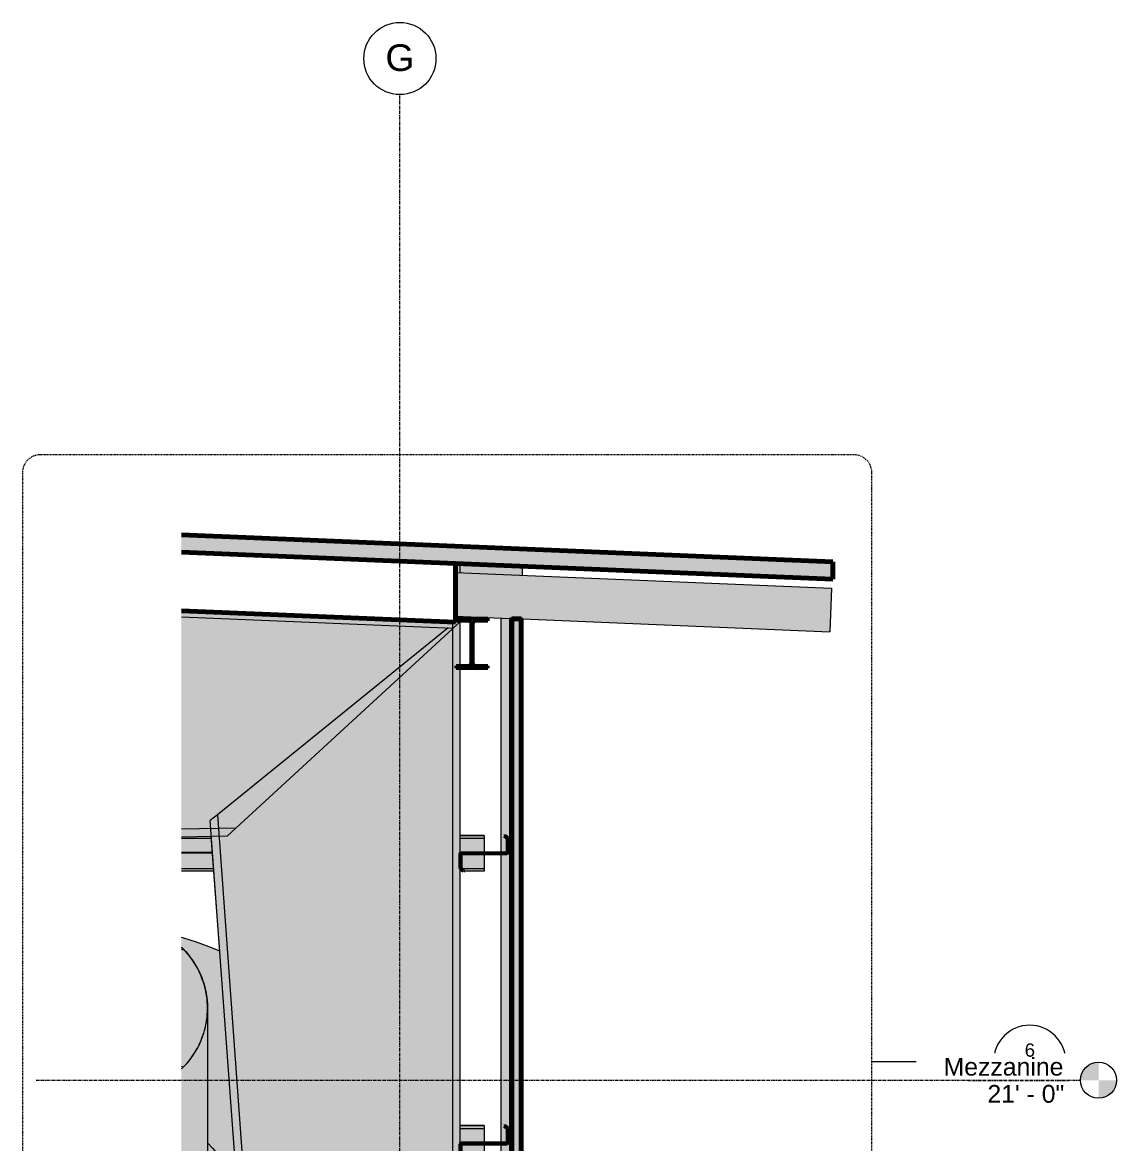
# Model space of a CAD drawing. Header units: inches. Extents: x 22688 to 23874, y -61 to 465.
# Drawn here: x 22927 to 23109, y 241.3 to 427.9 of the extents above; entities that cross this region are included whole.
import ezdxf

# ---------------------------------------------------------------- set-up
doc = ezdxf.new("R2010")
doc.units = ezdxf.units.IN
doc.header["$MEASUREMENT"] = 0
doc.linetypes.add('Dash Dot 3_16_', pattern=[0.3125, 0.1875, -0.0625, 0, -0.0625])
doc.linetypes.add('Grid Line 1_2_', pattern=[0.875, 0.5, -0.125, 0.125, -0.125])
for name, color, linetype, lineweight in [('A-ANNO-SYMB', 150, 'Continuous', 9), ('A-CLNG', 13, 'Continuous', 18), ('A-FLOR-LEVL', 51, 'Continuous', 9), ('A-GLAZ-CWMG', 51, 'Continuous', 9), ('A-ROOF', 132, 'Continuous', 18), ('A-WALL', 113, 'Continuous', 18), ('M-HVAC-DUCT', 70, 'Continuous', 9), ('M-HVAC-DUCT-ANNO', 70, 'Continuous', 9), ('S-BEAM', 12, 'Continuous', 9), ('S-COLS', 52, 'Continuous', 9), ('S-GRID', 1, 'Continuous', 9), ('S-GRID-IDEN', 1, 'Continuous', 9)]:
    doc.layers.add(name, color=color, linetype=linetype, lineweight=lineweight)
doc.styles.add('Arial', font='arial.ttf', dxfattribs={"height": 2.950599})
doc.styles.add('Arial_1', font='arial.ttf', dxfattribs={"height": 4.425898})
doc.styles.add('Arial_2', font='arial.ttf', dxfattribs={"height": 2.212949})
pattern_1 = [(45, (21892.158, 97.643), (-2.375879, 2.375879), []), (45, (21892.158, 101.243), (-2.375879, 2.375879), [])]

# ---------------------------------------------------------------- blocks, each defined once
blk = doc.blocks.new('Family7 - Family7-772884-Section 1 - Callout 1')
at = {"layer": 'S-BEAM'}
for points in [[(22358.93, 327.21), (22360.24, 328.4), (22359.3, 328.44), (22359.3, 328.19), (22313.72, 330.09), (22313.72, 329.09), (22345.06, 327.78)], [(22313.72, 293.74), (22318.61, 293.84), (22318.51, 295.18), (22319.69, 296.14), (22319.86, 293.87), (22322.77, 293.93), (22358.8, 327.08), (22358.8, 327.21), (22313.72, 329.09), (22313.72, 293.93)], [(22313.72, 292.49), (22321.38, 292.65), (22322.77, 293.93), (22313.72, 293.74), (22313.72, 292.51)]]:
    blk.add_hatch(color=256, dxfattribs=at).paths.add_polyline_path(points, flags=0)
for p, q in [((22313.72, 329.09), (22358.93, 327.21)), ((22322.77, 293.93), (22358.8, 327.08)), ((22358.93, 327.21), (22360.24, 328.4)), ((22359.42, 328.44), (22359.3, 328.44)), ((22360.24, 328.4), (22359.65, 328.43)), ((22322.77, 293.93), (22313.72, 293.74)), ((22321.38, 292.65), (22322.77, 293.93)), ((22313.72, 292.49), (22321.38, 292.65))]:
    blk.add_line(p, q, dxfattribs=at)
blk = doc.blocks.new('Girt_Z - 8_D-904143-Section 1 - Callout 1')
at = {"layer": 'S-BEAM'}
h = blk.add_hatch(dxfattribs=at)
h.set_pattern_fill('FP_3', color=256, style=0, pattern_type=2)
h.set_pattern_definition(pattern_1)
h.paths.add_polyline_path([(22360.63, 238.52), (22360.7, 238.6), (22360.16, 239.05), (22360.16, 241.37), (22360.19, 241.42), (22360.24, 241.45), (22367.87, 241.45), (22368, 241.5), (22368.05, 241.63), (22368.05, 244), (22367.48, 244.48), (22367.41, 244.4), (22367.94, 243.95), (22367.94, 241.63), (22367.92, 241.58), (22367.87, 241.55), (22360.24, 241.55), (22360.11, 241.5), (22360.05, 241.37), (22360.05, 239)], flags=0)
at = {"layer": 'S-BEAM', "lineweight": 50}
for p, q in [((22367.48, 244.48), (22367.41, 244.4)), ((22367.41, 244.4), (22367.94, 243.95)), ((22368.05, 244), (22367.48, 244.48)), ((22367.94, 243.95), (22367.94, 241.63)), ((22368.05, 241.63), (22368.05, 244)), ((22360.05, 241.37), (22360.05, 239)), ((22360.16, 239.05), (22360.16, 241.37)), ((22367.87, 241.55), (22360.24, 241.55)), ((22360.24, 241.45), (22367.87, 241.45)), ((22360.05, 239), (22360.63, 238.52)), ((22360.7, 238.6), (22360.16, 239.05)), ((22360.63, 238.52), (22360.7, 238.6))]:
    blk.add_line(p, q, dxfattribs=at)
for centre, radius, start, end in [((22360.24, 241.37), 0.188, 90, 180), ((22360.24, 241.37), 0.0782, 90, 177.8773), ((22367.87, 241.63), 0.188, 270, 0), ((22367.87, 241.63), 0.0782, 270, 356.9576)]:
    blk.add_arc(centre, radius, start, end, dxfattribs=at)
blk = doc.blocks.new('Girt_Z - 8_D-915553-Section 1 - Callout 1')
at = {"layer": 'S-BEAM'}
h = blk.add_hatch(dxfattribs=at)
h.set_pattern_fill('FP_3', color=256, style=0, pattern_type=2)
h.set_pattern_definition(pattern_1)
h.paths.add_polyline_path([(22360.63, 286.77), (22360.7, 286.85), (22360.16, 287.3), (22360.16, 289.62), (22360.19, 289.67), (22360.24, 289.7), (22367.87, 289.7), (22368, 289.75), (22368.05, 289.88), (22368.05, 292.25), (22367.48, 292.73), (22367.41, 292.65), (22367.94, 292.2), (22367.94, 289.88), (22367.92, 289.83), (22367.87, 289.8), (22360.24, 289.8), (22360.11, 289.75), (22360.05, 289.62), (22360.05, 287.25)], flags=0)
at = {"layer": 'S-BEAM', "lineweight": 50}
for p, q in [((22367.48, 292.73), (22367.41, 292.65)), ((22367.41, 292.65), (22367.94, 292.2)), ((22368.05, 292.25), (22367.48, 292.73)), ((22367.94, 292.2), (22367.94, 289.88)), ((22368.05, 289.88), (22368.05, 292.25)), ((22360.05, 289.62), (22360.05, 287.25)), ((22360.16, 287.3), (22360.16, 289.62)), ((22367.87, 289.8), (22360.24, 289.8)), ((22360.24, 289.7), (22367.87, 289.7)), ((22360.05, 287.25), (22360.63, 286.77)), ((22360.7, 286.85), (22360.16, 287.3)), ((22360.63, 286.77), (22360.7, 286.85))]:
    blk.add_line(p, q, dxfattribs=at)
for centre, radius, start, end in [((22360.24, 289.62), 0.188, 90, 180), ((22360.24, 289.62), 0.0782, 90, 177.8773), ((22367.87, 289.88), 0.188, 270, 0), ((22367.87, 289.88), 0.0782, 270, 356.9576)]:
    blk.add_arc(centre, radius, start, end, dxfattribs=at)
blk = doc.blocks.new('Dimension Lumber - 2x8-945061-Section 1 - Callout 1')
at = {"layer": 'S-BEAM'}
h = blk.add_hatch(color=256, dxfattribs=at)
h.paths.add_polyline_path([(22421.54, 326.6), (22421.85, 333.84), (22359.3, 336.45), (22359.3, 329.19), (22368.31, 328.83), (22370.44, 328.83), (22370.44, 328.73), (22376.41, 328.48)], flags=0)
h.paths.add_polyline_path([(22370.38, 328.73), (22370.38, 328.76), (22370.24, 328.76), (22370.24, 328.74), (22370.34, 328.73)], flags=0)
blk.add_hatch(color=256, dxfattribs=at).paths.add_polyline_path([(22370.24, 328.74), (22370.24, 328.76), (22369.57, 328.76)], flags=0)
for p, q in [((22359.3, 336.45), (22421.85, 333.84)), ((22421.85, 333.84), (22421.54, 326.6)), ((22359.3, 329.19), (22368.31, 328.82)), ((22369.57, 328.76), (22370.24, 328.74)), ((22370.24, 328.74), (22370.38, 328.73)), ((22370.44, 328.73), (22421.54, 326.6))]:
    blk.add_line(p, q, dxfattribs=at)
blk = doc.blocks.new('Rectangular Mullion - Profile_Polycarbonate_Upper and left-934491-Section 1 - Callout 1')
at = {"layer": 'A-GLAZ-CWMG'}
blk.add_hatch(color=256, dxfattribs=at).paths.add_polyline_path([(22368.67, 325.2), (22368.67, 325.45), (22368.6, 325.45), (22368.6, 325.27), (22368.37, 325.27), (22368.37, 328.76), (22370.38, 328.76), (22370.38, 326.05), (22370.31, 326.05), (22370.31, 325.99), (22370.44, 325.99), (22370.44, 328.83), (22368.31, 328.83), (22368.31, 325.2)], flags=0)
at = {"layer": 'A-GLAZ-CWMG', "lineweight": 30}
for p, q in [((22368.31, 328.83), (22368.31, 325.2)), ((22370.44, 328.83), (22368.31, 328.83)), ((22368.37, 325.27), (22368.37, 328.76)), ((22368.37, 328.76), (22370.38, 328.76)), ((22370.38, 328.76), (22370.38, 326.05)), ((22370.44, 325.99), (22370.44, 328.83)), ((22368.31, 325.2), (22368.67, 325.2)), ((22368.6, 325.27), (22368.37, 325.27)), ((22368.67, 325.45), (22368.6, 325.45)), ((22368.6, 325.45), (22368.6, 325.27)), ((22368.67, 325.2), (22368.67, 325.45)), ((22370.38, 326.05), (22370.31, 326.05)), ((22370.31, 326.05), (22370.31, 325.99)), ((22370.31, 325.99), (22370.44, 325.99))]:
    blk.add_line(p, q, dxfattribs=at)
blk = doc.blocks.new('Rectangular Mullion - Profile_Polycarbonate_right-752683-Section 1 - Callout 1')
at = {"layer": 'A-GLAZ-CWMG'}
h = blk.add_hatch(color=256, dxfattribs=at)
h.paths.add_polyline_path([(22368.67, 192.06), (22368.67, 193.99), (22368.6, 193.99), (22368.6, 194.18), (22368.37, 194.18), (22368.37, 192.06)], flags=0)
h.paths.add_polyline_path([(22368.6, 194.24), (22368.67, 194.24), (22368.67, 325.2), (22368.31, 325.2), (22368.31, 194.24), (22368.37, 194.24)], flags=0)
h.paths.add_polyline_path([(22368.6, 325.27), (22368.6, 325.45), (22368.67, 325.45), (22368.67, 328.76), (22368.37, 328.76), (22368.37, 325.27)], flags=0)
for points in [[(22368.67, 192.06), (22368.68, 192.06), (22368.68, 241.25), (22370.24, 241.25), (22370.24, 328.74), (22369.57, 328.76), (22368.67, 328.76), (22368.67, 192.35)], [(22370.31, 241.25), (22370.31, 328.73), (22370.24, 328.74), (22370.24, 241.25)]]:
    blk.add_hatch(color=256, dxfattribs=at).paths.add_polyline_path(points, flags=0)
h = blk.add_hatch(color=256, dxfattribs=at)
h.paths.add_polyline_path([(22370.44, 241.25), (22370.44, 325.99), (22370.31, 325.99), (22370.31, 241.25)], flags=0)
h.paths.add_polyline_path([(22370.31, 326.05), (22370.38, 326.05), (22370.38, 328.73), (22370.31, 328.73), (22370.31, 326.12)], flags=0)
for p, q in [((22368.67, 325.45), (22368.67, 328.76)), ((22370.31, 326.05), (22370.31, 328.73)), ((22368.31, 194.24), (22368.31, 325.2)), ((22368.67, 325.2), (22368.67, 325.45)), ((22368.67, 194.24), (22368.67, 325.2)), ((22370.31, 241.25), (22370.31, 325.99)), ((22370.44, 241.25), (22370.44, 325.99)), ((22368.67, 193.99), (22368.67, 194.24)), ((22368.67, 192.06), (22368.67, 193.99))]:
    blk.add_line(p, q, dxfattribs=at)
blk = doc.blocks.new('Girt_Z - 8_D-V4-Section 1 - Callout 1')
at = {"layer": 'S-BEAM'}
for points in [[(22360.05, 244.4), (22364.05, 244.4), (22364.05, 244.48), (22360.05, 244.48)], [(22360.05, 243.95), (22364.05, 243.95), (22364.05, 244.4), (22360.05, 244.4)], [(22360.05, 241.63), (22364.05, 241.63), (22364.05, 243.95), (22360.05, 243.95)]]:
    blk.add_hatch(color=256, dxfattribs=at).paths.add_polyline_path(points, flags=0)
h = blk.add_hatch(color=256, dxfattribs=at)
h.paths.add_polyline_path([(22364.05, 241.55), (22364.05, 241.63), (22360.05, 241.63), (22360.05, 241.55), (22360.73, 241.55)], flags=0)
h.paths.add_polyline_path([(22318.08, 241.55), (22318.05, 241.58), (22318.05, 241.55)], flags=0)
h = blk.add_hatch(color=256, dxfattribs=at)
h.paths.add_polyline_path([(22364.05, 241.37), (22364.05, 241.45), (22360.24, 241.45), (22360.19, 241.42), (22360.16, 241.37), (22360.73, 241.37)], flags=0)
h.paths.add_polyline_path([(22318.26, 241.37), (22318.08, 241.55), (22318.05, 241.55), (22318.05, 241.37)], flags=0)
h.paths.add_polyline_path([(22360.05, 241.37), (22360.11, 241.5), (22360.24, 241.55), (22360.05, 241.55), (22360.05, 241.37)], flags=0)
h = blk.add_hatch(color=256, dxfattribs=at)
h.paths.add_polyline_path([(22360.73, 239), (22364.05, 239), (22364.05, 241.37), (22360.16, 241.37), (22360.16, 239.05), (22360.22, 239), (22360.7, 239)], flags=0)
h.paths.add_polyline_path([(22318.55, 240), (22319.48, 240), (22319.1, 240.46), (22318.26, 241.37), (22318.05, 241.37), (22318.05, 240), (22318.36, 240)], flags=0)
h = blk.add_hatch(color=256, dxfattribs=at)
h.paths.add_polyline_path([(22360.63, 238.52), (22360.05, 239), (22360.05, 238.52), (22360.16, 238.52)], flags=0)
h.paths.add_polyline_path([(22360.73, 238.52), (22364.05, 238.52), (22364.05, 239), (22360.22, 239), (22360.7, 238.6), (22360.63, 238.52), (22360.7, 238.52)], flags=0)
for p, q in [((22364.05, 244.48), (22360.05, 244.48)), ((22364.05, 244.4), (22360.05, 244.4)), ((22364.05, 243.95), (22360.05, 243.95)), ((22364.05, 244.48), (22364.05, 244.4)), ((22364.05, 244.4), (22364.05, 243.95)), ((22364.05, 243.95), (22364.05, 241.63)), ((22318.08, 241.55), (22318.05, 241.55)), ((22364.05, 241.63), (22360.05, 241.63)), ((22360.24, 241.55), (22360.05, 241.55)), ((22364.05, 241.63), (22364.05, 241.55)), ((22364.05, 241.45), (22364.05, 241.37)), ((22364.05, 241.37), (22364.05, 239)), ((22360.22, 239), (22364.05, 239)), ((22364.05, 239), (22364.05, 238.52)), ((22364.05, 238.52), (22360.05, 238.52))]:
    blk.add_line(p, q, dxfattribs=at)
blk = doc.blocks.new('Girt_Z - 8_D-V5-Section 1 - Callout 1')
at = {"layer": 'S-BEAM'}
h = blk.add_hatch(color=256, dxfattribs=at)
h.paths.add_polyline_path([(22313.72, 292.2), (22318.7, 292.2), (22318.67, 292.6), (22313.72, 292.49)], flags=0)
h.paths.add_polyline_path([(22364.05, 292.2), (22364.05, 292.65), (22360.05, 292.65), (22360.05, 292.2)], flags=0)
h = blk.add_hatch(color=256, dxfattribs=at)
h.paths.add_polyline_path([(22318.51, 289.88), (22318.87, 289.88), (22318.7, 292.2), (22313.72, 292.2), (22313.72, 289.88), (22318.51, 289.88)], flags=0)
h.paths.add_polyline_path([(22364.05, 289.88), (22364.05, 292.2), (22360.05, 292.2), (22360.05, 289.88)], flags=0)
blk.add_hatch(color=256, dxfattribs=at).paths.add_polyline_path([(22364.05, 292.65), (22364.05, 292.73), (22360.05, 292.73), (22360.05, 292.65)], flags=0)
h = blk.add_hatch(color=256, dxfattribs=at)
h.paths.add_polyline_path([(22360.24, 289.8), (22364.05, 289.8), (22364.05, 289.88), (22360.05, 289.88), (22360.05, 289.8), (22360.24, 289.8)], flags=0)
h.paths.add_polyline_path([(22313.72, 289.8), (22318.87, 289.81), (22318.87, 289.88), (22313.72, 289.88), (22313.72, 289.81)], flags=0)
h = blk.add_hatch(color=256, dxfattribs=at)
h.paths.add_polyline_path([(22364.05, 289.62), (22364.05, 289.7), (22360.24, 289.7), (22360.19, 289.67), (22360.16, 289.62)], flags=0)
h.paths.add_polyline_path([(22313.72, 289.62), (22318.89, 289.62), (22318.87, 289.8), (22313.72, 289.8), (22313.72, 289.62)], flags=0)
h.paths.add_polyline_path([(22360.05, 289.62), (22360.11, 289.75), (22360.24, 289.8), (22360.05, 289.8), (22360.05, 289.62)], flags=0)
h = blk.add_hatch(color=256, dxfattribs=at)
h.paths.add_polyline_path([(22364.05, 287.25), (22364.05, 289.62), (22360.16, 289.62), (22360.16, 287.3), (22360.22, 287.25), (22360.7, 287.25)], flags=0)
h.paths.add_polyline_path([(22318.45, 287.25), (22319.06, 287.25), (22318.89, 289.62), (22313.72, 289.62), (22313.72, 287.25)], flags=0)
h = blk.add_hatch(color=256, dxfattribs=at)
h.paths.add_polyline_path([(22313.72, 286.77), (22319.1, 286.77), (22319.06, 287.25), (22313.72, 287.25)], flags=0)
h.paths.add_polyline_path([(22360.63, 286.77), (22364.05, 286.77), (22364.05, 287.25), (22360.22, 287.25), (22360.7, 286.85)], flags=0)
h.paths.add_polyline_path([(22360.63, 286.77), (22360.05, 287.25), (22360.05, 286.77), (22360.16, 286.77)], flags=0)
for p, q in [((22318.7, 292.2), (22313.72, 292.2)), ((22364.05, 292.73), (22360.05, 292.73)), ((22364.05, 292.65), (22360.05, 292.65)), ((22364.05, 292.2), (22360.05, 292.2)), ((22364.05, 292.73), (22364.05, 292.65)), ((22364.05, 292.65), (22364.05, 292.2)), ((22364.05, 292.2), (22364.05, 289.88)), ((22318.87, 289.88), (22313.72, 289.88)), ((22318.87, 289.8), (22313.72, 289.8)), ((22364.05, 289.88), (22360.05, 289.88)), ((22360.24, 289.8), (22360.05, 289.8)), ((22364.05, 289.88), (22364.05, 289.8)), ((22364.05, 289.7), (22364.05, 289.62)), ((22364.05, 289.62), (22364.05, 287.25)), ((22313.72, 287.25), (22319.06, 287.25)), ((22319.1, 286.77), (22313.72, 286.77)), ((22364.05, 286.77), (22360.05, 286.77)), ((22360.22, 287.25), (22364.05, 287.25)), ((22364.05, 287.25), (22364.05, 286.77))]:
    blk.add_line(p, q, dxfattribs=at)
blk = doc.blocks.new('Round Elbow - 1_5 D-870650-Section 1 - Callout 1')
at = {"layer": 'M-HVAC-DUCT'}
h = blk.add_hatch(color=256, dxfattribs=at)
h.paths.add_polyline_path([(22313.72, 253.88), (22313.95, 254.1), (22314.19, 254.35), (22313.72, 253.89)], flags=0)
h.paths.add_polyline_path([(22314.57, 254.78), (22314.78, 255), (22315.02, 255.31), (22314.64, 254.86)], flags=0)
h.paths.add_polyline_path([(22315.36, 255.76), (22315.52, 255.97), (22315.61, 256.13), (22315.5, 255.96)], flags=0)
h.paths.add_polyline_path([(22316.06, 256.81), (22316.18, 257), (22316.4, 257.43)], flags=0)
h.paths.add_polyline_path([(22316.65, 257.91), (22316.79, 258.19), (22316.78, 258.19), (22316.65, 257.92)], flags=0)
h.paths.add_polyline_path([(22317.15, 259.07), (22317.21, 259.21), (22317.39, 259.77)], flags=0)
h.paths.add_polyline_path([(22317.54, 260.27), (22317.58, 260.38), (22317.55, 260.31)], flags=0)
h.paths.add_polyline_path([(22317.82, 261.5), (22317.84, 261.57), (22317.83, 261.53)], flags=0)
h.paths.add_polyline_path([(22317.99, 262.74), (22318, 262.78), (22318, 262.78)], flags=0)
h.paths.add_polyline_path([(22317.39, 268.23), (22317.21, 268.79), (22317.15, 268.93), (22317.22, 268.73)], flags=0)
h.paths.add_polyline_path([(22316.94, 269.43), (22316.74, 269.92), (22316.65, 270.09), (22316.75, 269.87)], flags=0)
h.paths.add_polyline_path([(22316.4, 270.57), (22316.18, 271), (22316.1, 271.11), (22316.19, 270.95)], flags=0)
h.paths.add_polyline_path([(22315.75, 271.67), (22315.52, 272.03), (22315.36, 272.24)], flags=0)
h.paths.add_polyline_path([(22315.02, 272.69), (22314.78, 273), (22314.66, 273.11), (22314.88, 272.85)], flags=0)
h.paths.add_polyline_path([(22314.19, 273.65), (22313.95, 273.9), (22313.72, 274.11)], flags=0)
blk.add_hatch(color=256, dxfattribs=at).paths.add_polyline_path([(22317.84, 222), (22318.05, 222), (22318.05, 264), (22317.99, 262.69), (22317.81, 261.4), (22317.52, 260.17), (22317.06, 258.84), (22316.79, 258.19), (22316.74, 258.08), (22316.18, 257), (22316.06, 256.81), (22315.96, 256.63), (22315.68, 256.21), (22315.52, 255.97), (22315.36, 255.76), (22315.22, 255.56), (22315.02, 255.31), (22314.78, 255), (22314.57, 254.78), (22314.4, 254.57), (22314.19, 254.35), (22313.95, 254.1), (22313.72, 253.88), (22313.72, 222), (22317.82, 222)], flags=0)
blk.add_line((22318.05, 222), (22313.72, 222), dxfattribs=at)
at = {"layer": 'M-HVAC-DUCT', "flags": 128}
for points in [[(22313.72, 274.13), (22314.1, 273.75), (22314.48, 273.34), (22314.84, 272.92), (22315.19, 272.48), (22315.52, 272.03), (22315.83, 271.56), (22315.93, 271.41)], [(22315.99, 271.31), (22316.13, 271.09), (22316.4, 270.6), (22316.65, 270.1), (22316.89, 269.59), (22317.1, 269.07), (22317.29, 268.55), (22317.47, 268.01), (22317.51, 267.87)], [(22317.53, 267.78), (22317.61, 267.47), (22317.74, 266.93), (22317.8, 266.63)], [(22317.82, 266.52), (22317.85, 266.38), (22317.93, 265.83), (22318, 265.27), (22318.03, 264.71), (22318.05, 264.15), (22318.05, 264)], [(22318.05, 264), (22318.05, 263.97), (22318.05, 263.87), (22318.05, 263.7), (22318.05, 263.46), (22318.05, 263.16), (22318.05, 262.8), (22318.05, 262.36), (22318.05, 261.87), (22318.05, 261.31), (22318.05, 260.68), (22318.05, 260), (22318.05, 259.25), (22318.05, 258.45), (22318.05, 257.58), (22318.05, 256.66), (22318.05, 255.69), (22318.05, 254.66), (22318.05, 253.58), (22318.05, 252.44), (22318.05, 251.26), (22318.05, 250.03), (22318.05, 248.76), (22318.05, 247.44), (22318.05, 246.09), (22318.05, 244.69), (22318.05, 243.26), (22318.05, 241.8), (22318.05, 240.3), (22318.05, 238.77), (22318.05, 237.22), (22318.05, 235.64), (22318.05, 234.04), (22318.05, 232.42), (22318.05, 230.79), (22318.05, 229.14), (22318.05, 227.48), (22318.05, 225.81), (22318.05, 224.13), (22318.05, 222.45), (22318.05, 222)]]:
    blk.add_lwpolyline(points, dxfattribs=at)
at = {"layer": 'M-HVAC-DUCT'}
for start, end in [(43.5896, 46.3105), (38.4005, 41.2458), (33.2443, 36.1028), (28.0354, 30.9256), (22.854, 25.7865), (17.5879, 20.613), (12.3131, 15.4762), (6.8142, 10.3043), (360, 5.1816), (354.8184, 0), (349.6957, 353.1858), (339.387, 342.4121), (344.5238, 347.6869), (334.235, 337.146), (323.8972, 326.7557), (329.0744, 331.9646), (313.6895, 316.4104), (318.7542, 321.5995)]:
    blk.add_arc((22304.05, 264), 14, start, end, dxfattribs=at)
blk = doc.blocks.new('Round Elbow - 1_5 D-V8-Section 1 - Callout 1')
at = {"layer": 'M-HVAC-DUCT'}
for points in [[(22321.3, 256.91), (22320.1, 273.43), (22318.28, 274.22), (22313.72, 275.74), (22313.72, 274.11), (22313.95, 273.9), (22314.36, 273.47), (22314.42, 273.41), (22314.68, 273.11), (22314.82, 272.94), (22315.02, 272.69), (22315.22, 272.44), (22315.41, 272.18), (22315.53, 272.02), (22315.92, 271.43), (22315.96, 271.37), (22316.09, 271.14), (22316.18, 271), (22316.74, 269.92), (22317.21, 268.79), (22317.6, 267.51), (22317.84, 266.43), (22318, 265.11), (22318.05, 263.77), (22318.05, 258.88), (22319.05, 258.37), (22320.9, 257.18)], [(22322.91, 234.86), (22321.3, 256.91), (22318.98, 258.41), (22318.05, 258.88), (22318.05, 241.58), (22319.1, 240.46), (22320.35, 238.94), (22321.33, 237.56), (22322.3, 236), (22322.82, 235.03)]]:
    blk.add_hatch(color=256, dxfattribs=at).paths.add_polyline_path(points, flags=0)
at = {"layer": 'M-HVAC-DUCT', "flags": 128}
for points in [[(22320.09, 273.47), (22318.34, 274.19), (22316.24, 274.96), (22314.11, 275.65), (22313.72, 275.76)], [(22318.05, 241.59), (22318.14, 241.51), (22318.9, 240.69), (22319.63, 239.84), (22320.33, 238.96), (22320.99, 238.06), (22321.61, 237.13), (22322.2, 236.17), (22322.75, 235.2), (22322.91, 234.88)]]:
    blk.add_lwpolyline(points, dxfattribs=at)
blk = doc.blocks.new('Rectangular Mullion - Profile_Polycarbonate_Upper and left-937187-Section 1 - Callout 1')
at = {"layer": 'A-GLAZ-CWMG'}
h = blk.add_hatch(color=256, dxfattribs=at)
h.paths.add_polyline_path([(22370.44, 173.14), (22370.44, 174.89), (22368.68, 174.97), (22368.68, 173.22)], flags=0)
h.paths.add_polyline_path([(22368.31, 192), (22368.31, 328.82), (22366.82, 328.88), (22366.82, 289.8), (22367.87, 289.8), (22367.92, 289.83), (22367.94, 289.88), (22367.94, 292.2), (22367.41, 292.65), (22367.48, 292.73), (22368.05, 292.25), (22368.05, 289.88), (22368, 289.75), (22367.87, 289.7), (22366.82, 289.7), (22366.82, 241.55), (22367.87, 241.55), (22367.92, 241.58), (22367.94, 241.63), (22367.94, 243.95), (22367.41, 244.4), (22367.48, 244.48), (22368.05, 244), (22368.05, 241.63), (22368, 241.5), (22367.87, 241.45), (22366.82, 241.45), (22366.82, 193.3), (22367.87, 193.3), (22367.92, 193.33), (22367.94, 193.38), (22367.94, 195.7), (22367.41, 196.15), (22367.48, 196.23), (22368.05, 195.75), (22368.05, 193.38), (22368, 193.25), (22367.87, 193.2), (22366.82, 193.2), (22366.82, 192), (22368.05, 192)], flags=0)
h.paths.add_polyline_path([(22370.44, 335.98), (22370.44, 337.48), (22368.94, 336.05)], flags=0)
for p, q in [((22370.44, 335.98), (22370.44, 337.48)), ((22366.82, 328.88), (22366.82, 289.8)), ((22366.82, 289.7), (22366.82, 241.55)), ((22366.82, 241.45), (22366.82, 193.3)), ((22366.82, 193.2), (22366.82, 192)), ((22370.44, 173.14), (22370.44, 174.89))]:
    blk.add_line(p, q, dxfattribs=at)
blk = doc.blocks.new('Rectangular Mullion - Profile_Polycarbonate_Upper and left-937189-Section 1 - Callout 1')
at = {"layer": 'A-GLAZ-CWMG'}
h = blk.add_hatch(color=256, dxfattribs=at)
h.paths.add_polyline_path([(22360.05, 337.92), (22359.3, 337.95), (22359.3, 337.31)], flags=0)
h.paths.add_polyline_path([(22368.94, 336.05), (22370.44, 337.48), (22360.05, 337.92), (22360.05, 336.42), (22360.73, 336.39)], flags=0)
blk = doc.blocks.new('W-Wide Flange - W8X21-946647-Section 1 - Callout 1')
at = {"layer": 'S-BEAM'}
h = blk.add_hatch(dxfattribs=at)
h.set_pattern_fill('FP_3', color=256, style=0, pattern_type=2)
h.set_pattern_definition(pattern_1)
h.paths.add_polyline_path([(22359.42, 320.55), (22364.69, 320.55), (22364.69, 320.95), (22362.65, 320.95), (22362.32, 321.09), (22362.18, 321.42), (22362.18, 327.95), (22362.32, 328.29), (22362.65, 328.43), (22364.69, 328.43), (22364.69, 328.83), (22359.42, 328.83), (22359.42, 328.43), (22361.45, 328.43), (22361.79, 328.29), (22361.93, 327.95), (22361.93, 321.42), (22361.79, 321.09), (22361.45, 320.95), (22359.42, 320.95)], flags=0)
at = {"layer": 'S-BEAM', "lineweight": 50}
for p, q in [((22364.69, 328.83), (22359.42, 328.83)), ((22359.42, 328.83), (22359.42, 328.43)), ((22364.69, 328.43), (22364.69, 328.83)), ((22359.42, 328.43), (22361.45, 328.43)), ((22361.93, 327.95), (22361.93, 321.42)), ((22362.18, 321.42), (22362.18, 327.95)), ((22362.65, 328.43), (22364.69, 328.43)), ((22361.45, 320.95), (22359.42, 320.95)), ((22359.42, 320.95), (22359.42, 320.55)), ((22359.42, 320.55), (22364.69, 320.55)), ((22364.69, 320.95), (22362.65, 320.95)), ((22364.69, 320.55), (22364.69, 320.95))]:
    blk.add_line(p, q, dxfattribs=at)
for centre, start, end in [((22361.45, 327.95), 0, 90), ((22362.65, 327.95), 90, 180), ((22361.45, 321.42), 270, 0), ((22362.65, 321.42), 180, 270)]:
    blk.add_arc(centre, 0.475, start, end, dxfattribs=at)
blk = doc.blocks.new('Grid - Grid Head - Circle-14747-Section 1 - Callout 1')
at = {"layer": 'S-GRID-IDEN'}
blk.add_circle((22350.05, 421.94), 6, dxfattribs=at)
blk = doc.blocks.new('Detail View - Callout Head-19020-Section 1 - Callout 1')
at = {"layer": 'A-ANNO-SYMB'}
blk.add_line((22448.81, 255.15), (22460.81, 255.15), dxfattribs=at)
for start, end in [(0, 180), (180, 360)]:
    blk.add_arc((22454.81, 255.15), 6, start, end, dxfattribs=at)
blk = doc.blocks.new('Level - Level Head - Circle-15001-Section 1 - Callout 1')
at = {"layer": 'A-FLOR-LEVL'}
h = blk.add_hatch(color=256, dxfattribs=at)
edge = h.paths.add_edge_path(flags=0)
edge.add_line((22466.26, 0), (22463.26, 0))
edge.add_arc((22466.26, 0), 3, 90, 180, ccw=False)
edge.add_line((22466.26, 3), (22466.26, 0))
h = blk.add_hatch(color=256, dxfattribs=at)
edge = h.paths.add_edge_path(flags=0)
edge.add_line((22466.26, -3), (22466.26, 0))
edge.add_line((22466.26, 0), (22469.26, 0))
edge.add_arc((22466.26, 0), 3, 270, 360, ccw=False)
blk.add_circle((22466.26, 0), 3, dxfattribs=at)

msp = doc.modelspace()

# ---------------------------------------------------------------- hatches: boundary and pattern name
at = {"layer": 'A-ROOF'}
msp.add_hatch(color=256, dxfattribs=at).paths.add_polyline_path([(23061.8, 335.33), (23061.8, 338.21), (22953.46, 342.72), (22953.46, 339.85), (23016.15, 337.24)], flags=0)
at = {"layer": 'A-WALL', "lineweight": 9, "transparency": 33554649}
msp.add_hatch(color=256, dxfattribs=at).paths.add_polyline_path([(23008.41, 192.06), (23009.99, 192.06), (23009.99, 328.76), (23008.41, 328.76), (23008.41, 204.77)], flags=0)
at = {"layer": 'M-HVAC-DUCT-ANNO'}
msp.add_hatch(color=256, dxfattribs=at).paths.add_polyline_path([(22953.46, 253.89), (22954.15, 254.57), (22954.97, 255.56), (22955.7, 256.63), (22956.33, 257.76), (22956.85, 258.94), (22957.26, 260.17), (22957.58, 261.53), (22957.74, 262.7), (22957.8, 264), (22957.74, 265.3), (22957.56, 266.57), (22957.26, 267.83), (22956.85, 269.06), (22956.33, 270.24), (22955.7, 271.37), (22954.97, 272.44), (22954.15, 273.43), (22953.46, 274.11), (22953.46, 253.91)], flags=0)
at = {"layer": 'S-COLS', "lineweight": 5}
h = msp.add_hatch(color=256, dxfattribs=at)
h.paths.add_polyline_path([(22999.16, 328.44), (22999.16, 328.83), (22999.8, 328.83), (22999.8, 329.16), (22999.05, 329.19), (22999.05, 328.44)], flags=0)
h.paths.add_polyline_path([(22999.8, 336.42), (22999.8, 337.92), (22999.05, 337.31), (22999.05, 336.45)], flags=0)
for points in [[(22981.05, 0), (22998.55, 0), (22998.55, 327.21), (22997.84, 327.24), (22959.44, 296.14), (22959.6, 293.87), (22962.51, 293.93), (22961.12, 292.65), (22959.69, 292.62), (22979.76, 17.77)], [(22999.05, 0), (22999.05, 192), (22999.8, 192), (22999.8, 320.55), (22999.16, 320.55), (22999.16, 320.95), (22999.8, 320.95), (22999.8, 328.43), (22999.31, 328.43), (22999.05, 328.22), (22999.05, 328.19), (22999.01, 328.19), (22998.55, 327.81), (22998.55, 0)], [(22981.05, 0), (22959.44, 296.14), (22958.25, 295.18), (22979.8, 0)]]:
    msp.add_hatch(color=256, dxfattribs=at).paths.add_polyline_path(points, flags=0)
h = msp.add_hatch(color=256, dxfattribs=at)
h.paths.add_polyline_path([(22968.91, 149.23), (22968.52, 154.47), (22968.51, 154.53), (22968.89, 149.24)], flags=0)
h.paths.add_polyline_path([(22965.8, 191.57), (22965.8, 191.82), (22962.66, 234.86), (22962.63, 234.91), (22964.83, 204.77)], flags=0)
h.paths.add_polyline_path([(22959.84, 273.43), (22958.44, 292.6), (22958.42, 292.6), (22959.82, 273.44)], flags=0)

# ---------------------------------------------------------------- linework, layer by layer
at = {"layer": 'A-ANNO-SYMB', "linetype": 'Dash Dot 3_16_'}
for p, q in [((23065.32, 356.04), (22930.01, 356.04)), ((22927.01, 353.04), (22927.01, 153.87)), ((23068.32, 153.87), (23068.32, 353.04))]:
    msp.add_line(p, q, dxfattribs=at)
at = {"layer": 'A-ANNO-SYMB'}
msp.add_line((23068.32, 255.15), (23088.55, 255.15), dxfattribs=at)
at = {"layer": 'A-ANNO-SYMB', "linetype": 'Dash Dot 3_16_'}
for centre, start, end in [((22930.01, 353.04), 90, 180), ((23065.32, 353.04), 0, 90)]:
    msp.add_arc(centre, 3, start, end, dxfattribs=at)
at = {"layer": 'A-CLNG', "lineweight": 70}
for p, q in [((22999.05, 337.95), (22953.46, 339.85)), ((22999.05, 328.19), (22999.05, 337.95)), ((22953.46, 330.09), (22999.05, 328.19))]:
    msp.add_line(p, q, dxfattribs=at)
at = {"layer": 'A-ROOF', "lineweight": 70}
for p, q in [((23061.8, 338.21), (22953.46, 342.72)), ((22999.05, 337.95), (23061.8, 335.33)), ((23061.8, 335.33), (23061.8, 338.21))]:
    msp.add_line(p, q, dxfattribs=at)
at = {"layer": 'A-WALL', "lineweight": 70}
for p, q in [((23008.41, 328.76), (23008.41, 192.06)), ((23009.99, 328.76), (23008.41, 328.76)), ((23009.99, 192.06), (23009.99, 328.76))]:
    msp.add_line(p, q, dxfattribs=at)
at = {"layer": 'M-HVAC-DUCT-ANNO'}
for p, q in [((22953.7, 273.9), (22953.46, 273.66)), ((22953.46, 254.34), (22953.7, 254.1))]:
    msp.add_line(p, q, dxfattribs=at)
for start, end in [(0, 46.2211), (313.7789, 360)]:
    msp.add_arc((22943.8, 264), 14, start, end, dxfattribs=at)
at = {"layer": 'S-COLS'}
for p, q in [((22999.8, 337.92), (22999.05, 337.31)), ((22999.8, 336.42), (22999.8, 337.92)), ((22999.8, 328.83), (22999.8, 329.16)), ((22997.84, 327.24), (22959.44, 296.14)), ((22999.01, 328.19), (22998.55, 327.81)), ((22998.55, 327.81), (22998.55, 0)), ((22999.31, 328.43), (22999.05, 328.22)), ((22999.8, 320.95), (22999.8, 328.43)), ((22999.8, 289.62), (22999.8, 320.55)), ((22959.44, 296.14), (22958.25, 295.18)), ((22979.8, 0), (22958.25, 295.18)), ((22959.44, 296.14), (22981.05, 0)), ((22959.82, 273.44), (22958.42, 292.6)), ((22999.8, 241.37), (22999.8, 287.25))]:
    msp.add_line(p, q, dxfattribs=at)
at = {"layer": 'S-GRID', "linetype": 'Grid Line 1_2_'}
msp.add_line((22989.8, -59.84), (22989.8, 415.94), dxfattribs=at)

# ---------------------------------------------------------------- block references
at = {"layer": 'A-ANNO-SYMB'}
msp.add_blockref('Detail View - Callout Head-19020-Section 1 - Callout 1', (639.75, 0), dxfattribs=at)
at = {"layer": 'A-FLOR-LEVL'}
msp.add_blockref('Level - Level Head - Circle-15001-Section 1 - Callout 1', (639.75, 252), dxfattribs=at)
at = {"layer": 'A-GLAZ-CWMG'}
for name in ['Rectangular Mullion - Profile_Polycarbonate_Upper and left-937189-Section 1 - Callout 1', 'Rectangular Mullion - Profile_Polycarbonate_Upper and left-937187-Section 1 - Callout 1', 'Rectangular Mullion - Profile_Polycarbonate_Upper and left-934491-Section 1 - Callout 1', 'Rectangular Mullion - Profile_Polycarbonate_right-752683-Section 1 - Callout 1']:
    msp.add_blockref(name, (639.75, 0), dxfattribs=at)
at = {"layer": 'M-HVAC-DUCT'}
for name in ['Round Elbow - 1_5 D-V8-Section 1 - Callout 1', 'Round Elbow - 1_5 D-870650-Section 1 - Callout 1']:
    msp.add_blockref(name, (639.75, 0), dxfattribs=at)
at = {"layer": 'S-BEAM'}
for name in ['Dimension Lumber - 2x8-945061-Section 1 - Callout 1', 'Family7 - Family7-772884-Section 1 - Callout 1', 'W-Wide Flange - W8X21-946647-Section 1 - Callout 1', 'Girt_Z - 8_D-V5-Section 1 - Callout 1', 'Girt_Z - 8_D-915553-Section 1 - Callout 1', 'Girt_Z - 8_D-V4-Section 1 - Callout 1', 'Girt_Z - 8_D-904143-Section 1 - Callout 1']:
    msp.add_blockref(name, (639.75, 0), dxfattribs=at)
at = {"layer": 'S-GRID-IDEN'}
msp.add_blockref('Grid - Grid Head - Circle-14747-Section 1 - Callout 1', (639.75, 0), dxfattribs=at)

# ---------------------------------------------------------------- texts
at = {"layer": 'A-ANNO-SYMB', "attachment_point": 2, "line_spacing_factor": 0.938532, "style": 'Arial_2'}
for s, insert, char_height, width in [('6', (23094.59, 258.13), 2.21, 2.052), ('A-601', (23094.59, 254.41), 2.213, 9.828)]:
    msp.add_mtext(s, dxfattribs=dict(at, insert=insert, char_height=char_height, width=width))

# ---------------------------------------------------------------- next in the draw order: texts
at = {"layer": 'A-FLOR-LEVL', "insert": (23100.17, 255.73), "char_height": 2.951, "width": 23.724, "attachment_point": 3, "line_spacing_factor": 0.938532, "style": 'Arial', "bg_fill": 3, "box_fill_scale": 1.25, "bg_fill_color": 0, "bg_fill_transparency": 0}
msp.add_mtext('Mezzanine', dxfattribs=at)
at = {"layer": 'S-GRID-IDEN', "insert": (22989.8, 424.3), "char_height": 4.43, "width": 5.724, "attachment_point": 2, "line_spacing_factor": 0.938532, "style": 'Arial_1', "bg_fill": 3, "box_fill_scale": 1.25, "bg_fill_color": 0, "bg_fill_transparency": 0}
msp.add_mtext('G', dxfattribs=at)

# ---------------------------------------------------------------- next in the draw order: texts
at = {"layer": 'A-FLOR-LEVL', "insert": (23100.32, 251.22), "char_height": 2.951, "width": 15.228, "attachment_point": 3, "line_spacing_factor": 0.938532, "style": 'Arial', "bg_fill": 3, "box_fill_scale": 1.25, "bg_fill_color": 0, "bg_fill_transparency": 0}
msp.add_mtext('21\' - 0"', dxfattribs=at)

# ---------------------------------------------------------------- next in the draw order: linework, layer by layer
at = {"layer": 'A-FLOR-LEVL', "linetype": 'Grid Line 1_2_'}
msp.add_line((22929.28, 252), (23103.01, 252), dxfattribs=at)

doc.saveas('drawing.dxf')
